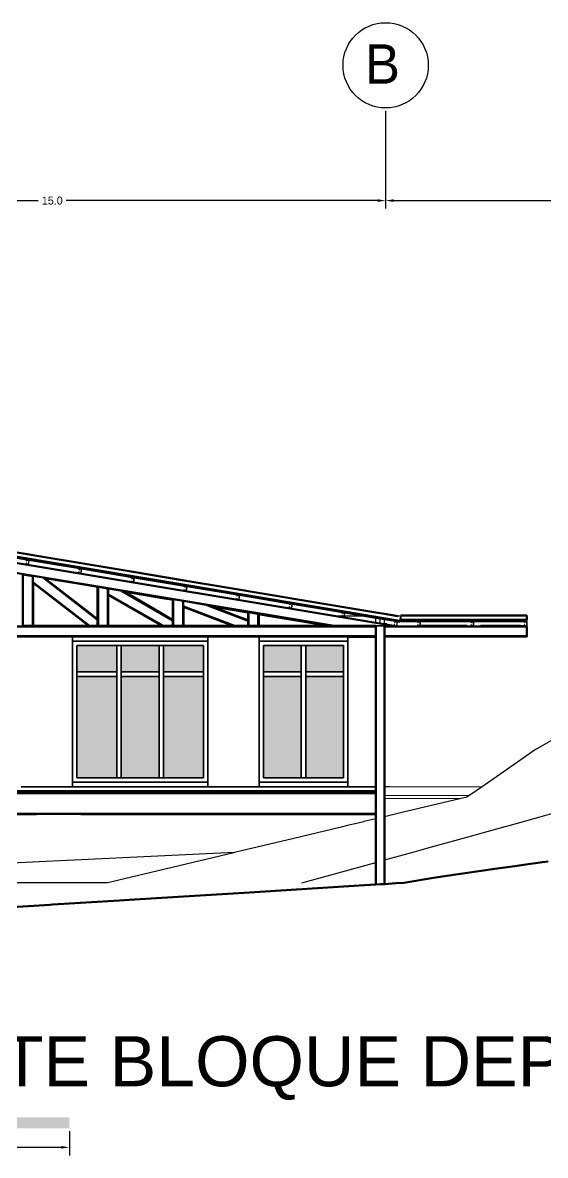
# Model space of a CAD drawing. Header units: metres. Extents: x -57 to 501, y 45 to 307.
# Drawn here: x 125.2 to 136.96, y 58.79 to 84.27 of the extents above; entities that cross this region are included whole.
import ezdxf

# ---------------------------------------------------------------- set-up
doc = ezdxf.new("R2010")
doc.units = ezdxf.units.M
doc.layers.add('Acotación', color=250, linetype='Continuous', lineweight=9)
doc.layers.add('Lámina', color=7, linetype='Continuous', lineweight=30)
doc.layers.add('atras', color=7, linetype='Continuous')
doc.styles.add('Anotativo', font='arial.ttf')
doc.dimstyles.get("Standard").update_dxf_attribs({"dimtxt": 0.18, "dimasz": 0.18, "dimexe": 0.18, "dimexo": 0.0625, "dimgap": 0.09, "dimtad": 0, "dimtih": 1, "dimtoh": 1, "dimdec": 1, "dimzin": 0, "dimdsep": 46, "dimtxsty": 'Standard', "dimcen": 0.09, "dimadec": 0, "dimazin": 0, "dimtfac": 1, "dimtdec": 1, "dimtofl": 0, "dimtmove": 0, "dimatfit": 3, "dimfxl": 1, "dimtolj": 1, "dimtzin": 0, "dimarcsym": 0})

# ---------------------------------------------------------------- blocks, each defined once
blk = doc.blocks.new('*D50')
at = {"layer": 'atras', "color": 0, "lineweight": -2, "transparency": 16777216}
for p, q in [((118.363, 82.285), (118.363, 80.084)), ((133.363, 82.285), (133.363, 80.084)), ((118.543, 80.264), (125.548, 80.264)), ((133.183, 80.264), (126.178, 80.264))]:
    blk.add_line(p, q, dxfattribs=at)
at = {"layer": 'atras', "color": 0, "transparency": 16777216}
for points in [[(118.543, 80.294), (118.543, 80.234), (118.363, 80.264)], [(133.183, 80.294), (133.183, 80.234), (133.363, 80.264)]]:
    blk.add_solid(points, dxfattribs=at)
at = {"layer": 'Defpoints', "color": 0, "transparency": 16777216}
for p in [(118.363, 82.348), (133.363, 82.348), (133.363, 80.264)]:
    blk.add_point(p, dxfattribs=at)
at = {"layer": 'atras', "color": 0, "transparency": 16777216, "insert": (125.863, 80.264), "char_height": 0.18, "attachment_point": 5}
blk.add_mtext('\\A1;15.0', dxfattribs=at)
blk = doc.blocks.new('*D51')
at = {"layer": 'atras', "color": 0, "lineweight": -2, "transparency": 16777216}
for p, q in [((133.363, 82.285), (133.363, 80.084)), ((148.239, 82.285), (148.239, 80.084)), ((133.543, 80.264), (140.471, 80.264)), ((148.059, 80.264), (141.131, 80.264))]:
    blk.add_line(p, q, dxfattribs=at)
at = {"layer": 'atras', "color": 0, "transparency": 16777216}
for points in [[(133.543, 80.294), (133.543, 80.234), (133.363, 80.264)], [(148.059, 80.294), (148.059, 80.234), (148.239, 80.264)]]:
    blk.add_solid(points, dxfattribs=at)
at = {"layer": 'Defpoints', "color": 0, "transparency": 16777216}
for p in [(133.363, 82.348), (148.239, 82.348), (148.239, 80.264)]:
    blk.add_point(p, dxfattribs=at)
at = {"layer": 'atras', "color": 0, "transparency": 16777216, "insert": (140.801, 80.264), "char_height": 0.18, "attachment_point": 5}
blk.add_mtext('\\A1;14.9', dxfattribs=at)
blk = doc.blocks.new('*D93')
at = {"layer": 'Acotación', "color": 0, "lineweight": -2, "transparency": 16777216}
for p, q in [((120.249, 59.335), (120.249, 58.794)), ((126.249, 59.335), (126.249, 58.794)), ((120.429, 58.974), (122.994, 58.974)), ((126.069, 58.974), (123.504, 58.974))]:
    blk.add_line(p, q, dxfattribs=at)
at = {"layer": 'Acotación', "color": 0, "transparency": 16777216}
for points in [[(120.429, 59.004), (120.429, 58.944), (120.249, 58.974)], [(126.069, 59.004), (126.069, 58.944), (126.249, 58.974)]]:
    blk.add_solid(points, dxfattribs=at)
at = {"layer": 'Defpoints', "color": 0, "transparency": 16777216}
for p in [(120.249, 59.398), (126.249, 59.398), (126.249, 58.974)]:
    blk.add_point(p, dxfattribs=at)
at = {"layer": 'Acotación', "color": 0, "transparency": 16777216, "insert": (123.249, 58.974), "char_height": 0.18, "attachment_point": 5}
blk.add_mtext('\\A1;6.0', dxfattribs=at)

msp = doc.modelspace()

# ---------------------------------------------------------------- hatches: boundary and pattern name
h = msp.add_hatch(color=256)
h.dxf.hatch_style = 1
h.set_gradient(color1=(147, 149, 152), name='HEMISPHERICAL')
h.paths.add_polyline_path([(119.916, 70.258), (119.066, 70.258), (119.066, 69.664), (119.916, 69.664)])
h.paths.add_polyline_path([(120.866, 70.258), (120.016, 70.258), (120.016, 69.664), (120.866, 69.664)])
h.paths.add_polyline_path([(119.916, 69.564), (119.066, 69.564), (119.066, 67.284), (119.916, 67.284)])
h.paths.add_polyline_path([(120.866, 69.564), (120.016, 69.564), (120.016, 67.284), (120.866, 67.284)])
h.paths.add_polyline_path([(123.116, 70.258), (122.216, 70.258), (122.216, 69.664), (123.116, 69.664)])
h.paths.add_polyline_path([(124.066, 70.258), (123.216, 70.258), (123.216, 69.664), (124.066, 69.664)])
h.paths.add_polyline_path([(123.116, 69.564), (122.216, 69.564), (122.216, 67.284), (123.116, 67.284)])
h.paths.add_polyline_path([(124.066, 69.564), (123.216, 69.564), (123.216, 67.284), (124.066, 67.284)])
h.paths.add_polyline_path([(125.066, 70.258), (124.166, 70.258), (124.166, 69.664), (125.066, 69.664)])
h.paths.add_polyline_path([(125.066, 69.564), (124.166, 69.564), (124.166, 67.284), (125.066, 67.284)])
h.paths.add_polyline_path([(127.316, 70.258), (126.416, 70.258), (126.416, 69.664), (127.316, 69.664)])
h.paths.add_polyline_path([(127.316, 69.564), (126.416, 69.564), (126.416, 67.284), (127.316, 67.284)])
h.paths.add_polyline_path([(128.266, 70.258), (127.416, 70.258), (127.416, 69.664), (128.266, 69.664)])
h.paths.add_polyline_path([(128.266, 69.564), (127.416, 69.564), (127.416, 67.284), (128.266, 67.284)])
h.paths.add_polyline_path([(129.266, 70.258), (128.366, 70.258), (128.366, 69.664), (129.266, 69.664)])
h.paths.add_polyline_path([(129.266, 69.564), (128.366, 69.564), (128.366, 67.284), (129.266, 67.284)])
h.paths.add_polyline_path([(131.466, 70.258), (130.616, 70.258), (130.616, 69.664), (131.466, 69.664)])
h.paths.add_polyline_path([(131.466, 69.564), (130.616, 69.564), (130.616, 67.284), (131.466, 67.284)])
h.paths.add_polyline_path([(132.416, 70.258), (131.566, 70.258), (131.566, 69.664), (132.416, 69.664)])
h.paths.add_polyline_path([(132.416, 69.564), (131.566, 69.564), (131.566, 67.284), (132.416, 67.284)])
at = {"layer": 'Acotación'}
h = msp.add_hatch(color=256, dxfattribs=at)
h.dxf.hatch_style = 1
h.paths.add_polyline_path([(120.249, 59.648), (117.249, 59.648), (117.249, 59.398), (120.249, 59.398)])
h.paths.add_polyline_path([(126.249, 59.648), (123.249, 59.648), (123.249, 59.398), (126.249, 59.398)])

# ---------------------------------------------------------------- linework, layer by layer
at = {"lineweight": 50}
for p, q in [((116.462, 73.673), (133.684, 70.802)), ((116.465, 73.688), (133.686, 70.817)), ((116.441, 73.549), (133.548, 70.698)), ((116.405, 73.332), (132.208, 70.698)), ((125.739, 72.238), (124.027, 72.524)), ((126.336, 72.139), (125.739, 72.238)), ((127.637, 71.922), (126.336, 72.139)), ((125.191, 71.857), (125.201, 71.856)), ((125.201, 70.698), (125.201, 71.856)), ((125.201, 71.856), (125.422, 71.819)), ((128.878, 71.715), (127.637, 71.922)), ((125.422, 70.698), (125.422, 71.819)), ((125.431, 71.678), (126.703, 70.698)), ((125.431, 71.666), (126.687, 70.698)), ((125.431, 71.299), (125.431, 71.635)), ((125.662, 71.779), (126.884, 70.837)), ((125.693, 71.767), (126.7, 70.991)), ((127.653, 71.767), (127.657, 71.791)), ((127.653, 71.767), (127.658, 71.766)), ((127.657, 71.791), (127.706, 71.783)), ((127.658, 71.766), (127.661, 71.785)), ((127.661, 71.785), (127.7, 71.779)), ((129.74, 71.571), (128.878, 71.715)), ((126.884, 70.849), (126.884, 71.569)), ((126.894, 70.698), (126.894, 71.574)), ((127.114, 70.698), (127.114, 71.537)), ((127.124, 71.408), (127.124, 71.535)), ((127.124, 71.408), (128.356, 70.698)), ((127.124, 71.397), (127.124, 71.408)), ((127.124, 71.397), (128.336, 70.698)), ((127.124, 71.385), (127.124, 71.397)), ((127.124, 71.374), (127.124, 71.385)), ((127.124, 70.922), (127.124, 71.374)), ((127.434, 71.484), (128.576, 70.825)), ((127.462, 71.479), (128.576, 71.293)), ((127.478, 71.47), (128.398, 71.316)), ((127.478, 71.47), (128.428, 70.922)), ((131.749, 71.237), (129.74, 71.571)), ((125.431, 70.922), (125.431, 71.299)), ((128.398, 71.316), (128.536, 71.293)), ((128.576, 70.836), (128.576, 71.287)), ((128.586, 70.698), (128.586, 71.292)), ((128.807, 70.698), (128.807, 71.255)), ((128.816, 71.135), (129.96, 70.698)), ((128.816, 71.125), (129.933, 70.698)), ((128.816, 70.922), (128.816, 71.109)), ((129.363, 71.162), (130.269, 70.816)), ((129.412, 71.154), (130.269, 71.011)), ((129.443, 71.142), (129.694, 71.046)), ((129.611, 71.114), (130.229, 71.011)), ((133.141, 71.005), (131.749, 71.237)), ((125.431, 70.698), (125.431, 70.922)), ((126.7, 70.991), (126.79, 70.922)), ((126.79, 70.922), (126.844, 70.88)), ((126.844, 70.88), (126.854, 70.873)), ((126.854, 70.873), (126.884, 70.849)), ((126.884, 70.849), (126.884, 70.837)), ((126.884, 70.837), (126.884, 70.698)), ((127.124, 70.869), (127.124, 70.922)), ((127.124, 70.698), (127.124, 70.869)), ((128.428, 70.922), (128.536, 70.86)), ((128.536, 70.86), (128.546, 70.854)), ((128.546, 70.854), (128.576, 70.836)), ((128.576, 70.836), (128.576, 70.825)), ((128.576, 70.825), (128.576, 70.698)), ((128.816, 70.698), (128.816, 70.922)), ((129.694, 71.046), (130.019, 70.922)), ((130.019, 70.922), (130.229, 70.842)), ((130.229, 71.011), (130.239, 71.01)), ((130.229, 70.842), (130.239, 70.838)), ((130.239, 71.01), (130.269, 71.004)), ((130.239, 70.838), (130.269, 70.826)), ((130.269, 71.011), (130.279, 71.01)), ((130.269, 71.004), (130.269, 71.011)), ((130.269, 70.826), (130.269, 71.004)), ((130.269, 70.826), (130.269, 70.816)), ((130.269, 70.816), (130.269, 70.698)), ((130.279, 70.698), (130.279, 71.01)), ((130.279, 71.01), (130.499, 70.973)), ((130.499, 70.698), (130.499, 70.973)), ((130.499, 70.973), (130.509, 70.971)), ((130.509, 70.971), (132.148, 70.698)), ((130.509, 70.964), (130.509, 70.971)), ((130.509, 70.922), (130.509, 70.964)), ((130.509, 70.964), (130.764, 70.922)), ((130.509, 70.698), (130.509, 70.922)), ((130.764, 70.922), (131.894, 70.734)), ((133.241, 70.988), (133.141, 71.005)), ((133.341, 70.971), (133.241, 70.988)), ((133.637, 70.922), (133.341, 70.971)), ((134.044, 70.931), (133.705, 70.931)), ((133.705, 70.836), (136.541, 70.836)), ((133.705, 70.82), (136.541, 70.82)), ((134.066, 70.931), (134.044, 70.931)), ((134.078, 70.931), (134.066, 70.931)), ((135.109, 70.931), (134.078, 70.931)), ((135.118, 70.931), (135.109, 70.931)), ((135.125, 70.931), (135.118, 70.931)), ((135.129, 70.931), (135.125, 70.931)), ((135.131, 70.931), (135.129, 70.931)), ((135.834, 70.931), (135.131, 70.931)), ((135.836, 70.931), (135.834, 70.931)), ((136.064, 70.931), (135.836, 70.931)), ((136.431, 70.931), (136.064, 70.931)), ((136.435, 70.931), (136.431, 70.931)), ((136.541, 70.931), (136.435, 70.931)), ((136.541, 70.922), (136.541, 70.931)), ((136.541, 70.875), (136.541, 70.922)), ((136.541, 70.836), (136.541, 70.875)), ((118.341, 70.688), (133.141, 70.688)), ((125.201, 70.698), (125.191, 70.698)), ((125.422, 70.698), (125.201, 70.698)), ((125.431, 70.698), (125.422, 70.698)), ((125.431, 70.698), (126.647, 70.698)), ((126.663, 70.698), (126.647, 70.698)), ((126.687, 70.698), (126.663, 70.698)), ((126.703, 70.698), (126.687, 70.698)), ((126.884, 70.698), (126.703, 70.698)), ((126.894, 70.698), (126.884, 70.698)), ((127.114, 70.698), (126.894, 70.698)), ((127.124, 70.698), (127.114, 70.698)), ((127.124, 70.698), (127.577, 70.698)), ((127.577, 70.698), (128.296, 70.698)), ((128.316, 70.698), (128.296, 70.698)), ((128.336, 70.698), (128.316, 70.698)), ((128.356, 70.698), (128.336, 70.698)), ((128.576, 70.698), (128.356, 70.698)), ((128.586, 70.698), (128.576, 70.698)), ((128.807, 70.698), (128.586, 70.698)), ((128.816, 70.698), (128.807, 70.698)), ((128.816, 70.698), (129.796, 70.698)), ((129.796, 70.698), (129.893, 70.698)), ((129.92, 70.698), (129.893, 70.698)), ((129.933, 70.698), (129.92, 70.698)), ((129.96, 70.698), (129.933, 70.698)), ((130.269, 70.698), (129.96, 70.698)), ((130.279, 70.698), (130.269, 70.698)), ((130.499, 70.698), (130.279, 70.698)), ((130.509, 70.698), (130.499, 70.698)), ((130.509, 70.698), (131.911, 70.698)), ((131.894, 70.734), (132.108, 70.698)), ((131.911, 70.698), (132.108, 70.698)), ((132.108, 70.698), (132.148, 70.698)), ((132.148, 70.698), (132.208, 70.698)), ((132.208, 70.698), (133.141, 70.698)), ((133.141, 70.688), (133.141, 70.468)), ((133.341, 70.688), (136.541, 70.688)), ((133.341, 70.468), (133.341, 70.688)), ((133.705, 70.805), (135.604, 70.805)), ((134.141, 70.698), (135.201, 70.698)), ((135.501, 70.698), (135.788, 70.698)), ((135.604, 70.805), (135.761, 70.805)), ((135.761, 70.805), (136.087, 70.805)), ((135.788, 70.698), (135.998, 70.698)), ((135.998, 70.698), (136.394, 70.698)), ((136.087, 70.805), (136.326, 70.805)), ((136.326, 70.805), (136.533, 70.805)), ((136.541, 70.688), (136.541, 70.565)), ((136.541, 70.565), (136.541, 70.468)), ((118.341, 70.468), (133.141, 70.468)), ((118.341, 70.458), (133.141, 70.458)), ((133.141, 70.454), (132.516, 70.454)), ((133.141, 70.458), (133.141, 70.468)), ((133.141, 70.458), (133.141, 70.454)), ((133.141, 67.084), (133.141, 70.454)), ((133.341, 70.458), (133.341, 70.468)), ((133.341, 70.468), (136.541, 70.468)), ((133.341, 70.458), (135.365, 70.458)), ((133.341, 70.458), (133.341, 70.268)), ((135.365, 70.458), (136.233, 70.458)), ((136.246, 70.458), (136.233, 70.458)), ((136.246, 70.458), (136.532, 70.458)), ((136.541, 70.458), (136.532, 70.458)), ((136.541, 70.458), (136.541, 70.468)), ((136.544, 70.458), (136.541, 70.458)), ((133.341, 70.268), (133.341, 69.898)), ((133.341, 67.91), (133.341, 69.898)), ((133.341, 67.86), (133.341, 67.91)), ((133.341, 67.859), (133.341, 67.86)), ((133.341, 67.796), (133.341, 67.859)), ((133.341, 67.775), (133.341, 67.796)), ((133.341, 67.511), (133.341, 67.775)), ((133.341, 67.461), (133.341, 67.511)), ((133.341, 67.084), (133.341, 67.461)), ((133.141, 66.989), (133.141, 67.084)), ((133.341, 66.989), (133.341, 67.084)), ((118.341, 66.973), (133.141, 66.973)), ((118.341, 66.942), (133.141, 66.942)), ((133.141, 66.973), (133.141, 66.989)), ((133.141, 66.958), (133.141, 66.973)), ((133.141, 66.958), (133.141, 66.942)), ((133.141, 66.942), (133.141, 66.474)), ((133.341, 66.989), (133.341, 66.973)), ((133.341, 66.884), (133.341, 66.973)), ((133.341, 66.822), (133.341, 66.884)), ((133.341, 66.822), (133.341, 66.41)), ((118.341, 66.474), (133.141, 66.474)), ((133.141, 66.362), (133.141, 66.458)), ((133.141, 65.75), (133.141, 66.347)), ((133.341, 65.779), (133.341, 66.396)), ((133.141, 65.728), (133.141, 65.75)), ((133.141, 65.711), (133.141, 65.728)), ((133.341, 65.76), (133.341, 65.779)), ((133.341, 65.746), (133.341, 65.76)), ((133.341, 65.735), (133.341, 65.746)), ((133.341, 65.568), (133.341, 65.735)), ((133.141, 65.698), (133.141, 65.711)), ((133.141, 65.538), (133.141, 65.698)), ((133.141, 65.501), (133.141, 65.538)), ((133.141, 65.473), (133.141, 65.501)), ((133.141, 65.421), (133.141, 65.473)), ((133.341, 65.533), (133.341, 65.568)), ((133.341, 65.508), (133.341, 65.533)), ((133.341, 65.46), (133.341, 65.508)), ((133.141, 65.383), (133.141, 65.421)), ((133.141, 64.883), (133.141, 65.383)), ((133.341, 65.439), (133.341, 65.46)), ((133.341, 64.895), (133.341, 65.439)), ((133.141, 65.076), (133.141, 65.173)), ((133.141, 65.065), (133.141, 65.076)), ((133.341, 65.203), (133.341, 65.11)), ((133.341, 65.099), (133.341, 65.11))]:
    msp.add_line(p, q, dxfattribs=at)
for p, q in [((124.155, 72.375), (125.289, 72.186)), ((124.139, 72.276), (125.273, 72.087)), ((125.273, 72.087), (125.277, 72.112)), ((125.322, 72.079), (125.273, 72.087)), ((125.282, 72.111), (125.277, 72.112)), ((125.279, 72.091), (125.282, 72.111)), ((125.318, 72.085), (125.279, 72.091)), ((125.285, 72.161), (125.289, 72.186)), ((125.285, 72.161), (125.29, 72.16)), ((125.289, 72.186), (125.339, 72.178)), ((125.29, 72.16), (125.294, 72.18)), ((125.294, 72.18), (125.333, 72.173)), ((125.333, 72.173), (125.318, 72.085)), ((125.339, 72.178), (125.322, 72.079)), ((125.339, 72.178), (125.967, 72.073)), ((125.322, 72.079), (126.149, 71.941)), ((125.967, 72.073), (126.252, 72.025)), ((126.149, 71.941), (126.185, 71.935)), ((126.185, 71.935), (126.264, 71.922)), ((126.252, 72.025), (126.473, 71.988)), ((126.264, 71.922), (126.457, 71.89)), ((126.457, 71.89), (126.461, 71.914)), ((126.506, 71.882), (126.457, 71.89)), ((126.466, 71.914), (126.461, 71.914)), ((126.462, 71.894), (126.466, 71.914)), ((126.502, 71.887), (126.462, 71.894)), ((126.469, 71.964), (126.473, 71.988)), ((126.469, 71.964), (126.474, 71.963)), ((126.473, 71.988), (126.522, 71.98)), ((126.474, 71.963), (126.477, 71.983)), ((126.477, 71.983), (126.517, 71.976)), ((126.508, 71.922), (126.502, 71.887)), ((126.513, 71.922), (126.506, 71.882)), ((126.506, 71.882), (127.64, 71.693)), ((126.517, 71.976), (126.508, 71.922)), ((126.522, 71.98), (126.513, 71.922)), ((126.522, 71.98), (126.872, 71.922)), ((126.872, 71.922), (127.657, 71.791)), ((125.422, 71.819), (125.431, 71.817)), ((125.431, 71.678), (125.431, 71.817)), ((125.431, 71.817), (125.662, 71.779)), ((125.431, 71.666), (125.431, 71.678)), ((125.431, 71.647), (125.431, 71.666)), ((125.431, 71.635), (125.431, 71.647)), ((125.662, 71.779), (125.682, 71.776)), ((125.682, 71.776), (126.884, 71.575)), ((125.682, 71.776), (125.693, 71.767)), ((125.693, 71.767), (126.396, 71.65)), ((126.396, 71.65), (126.844, 71.575)), ((126.844, 71.575), (126.854, 71.574)), ((126.884, 71.575), (126.894, 71.574)), ((126.884, 71.569), (126.884, 71.575)), ((127.64, 71.693), (127.645, 71.717)), ((127.69, 71.684), (127.64, 71.693)), ((127.649, 71.716), (127.645, 71.717)), ((127.646, 71.697), (127.649, 71.716)), ((127.686, 71.69), (127.646, 71.697)), ((127.7, 71.779), (127.686, 71.69)), ((127.706, 71.783), (127.69, 71.684)), ((127.69, 71.684), (128.824, 71.495)), ((127.706, 71.783), (128.841, 71.594)), ((128.836, 71.569), (128.841, 71.594)), ((128.841, 71.594), (128.89, 71.586)), ((128.841, 71.568), (128.845, 71.588)), ((128.845, 71.588), (128.884, 71.582)), ((128.884, 71.582), (128.869, 71.493)), ((128.89, 71.586), (128.873, 71.487)), ((128.89, 71.586), (129.073, 71.555)), ((126.854, 71.574), (126.884, 71.569)), ((126.894, 71.574), (127.114, 71.537)), ((127.114, 71.537), (127.124, 71.535)), ((127.124, 71.535), (127.434, 71.484)), ((127.434, 71.484), (127.462, 71.479)), ((127.462, 71.479), (127.478, 71.47)), ((128.824, 71.495), (128.828, 71.52)), ((128.873, 71.487), (128.824, 71.495)), ((128.833, 71.519), (128.828, 71.52)), ((128.83, 71.499), (128.833, 71.519)), ((128.869, 71.493), (128.83, 71.499)), ((128.836, 71.569), (128.841, 71.568)), ((128.873, 71.487), (129.228, 71.428)), ((129.073, 71.555), (130.024, 71.397)), ((129.228, 71.428), (130.008, 71.298)), ((130.008, 71.298), (130.012, 71.323)), ((130.017, 71.322), (130.012, 71.323)), ((130.014, 71.302), (130.017, 71.322)), ((130.02, 71.372), (130.024, 71.397)), ((130.02, 71.372), (130.025, 71.371)), ((130.024, 71.397), (130.074, 71.388)), ((130.025, 71.371), (130.028, 71.391)), ((130.028, 71.391), (130.068, 71.384)), ((130.068, 71.384), (130.053, 71.296)), ((130.074, 71.388), (130.057, 71.29)), ((130.074, 71.388), (130.602, 71.3)), ((128.536, 71.293), (128.546, 71.292)), ((128.546, 71.292), (128.576, 71.287)), ((128.576, 71.293), (128.586, 71.292)), ((128.576, 71.287), (128.576, 71.293)), ((128.586, 71.292), (128.807, 71.255)), ((128.807, 71.255), (128.816, 71.253)), ((128.816, 71.135), (128.816, 71.253)), ((128.816, 71.253), (129.363, 71.162)), ((128.816, 71.125), (128.816, 71.135)), ((128.816, 71.12), (128.816, 71.125)), ((128.816, 71.109), (128.816, 71.12)), ((129.363, 71.162), (129.412, 71.154)), ((129.412, 71.154), (129.443, 71.142)), ((129.443, 71.142), (129.611, 71.114)), ((130.057, 71.29), (130.008, 71.298)), ((130.053, 71.296), (130.014, 71.302)), ((130.057, 71.29), (131.191, 71.101)), ((130.602, 71.3), (131.208, 71.199)), ((131.191, 71.101), (131.194, 71.114)), ((131.241, 71.092), (131.191, 71.101)), ((131.194, 71.114), (131.196, 71.125)), ((131.2, 71.125), (131.196, 71.125)), ((131.197, 71.105), (131.199, 71.113)), ((131.237, 71.098), (131.197, 71.105)), ((131.199, 71.113), (131.2, 71.125)), ((131.204, 71.175), (131.208, 71.199)), ((131.204, 71.175), (131.209, 71.174)), ((131.208, 71.199), (131.257, 71.191)), ((131.209, 71.174), (131.212, 71.194)), ((131.212, 71.194), (131.251, 71.187)), ((131.251, 71.187), (131.237, 71.101)), ((131.237, 71.101), (131.237, 71.098)), ((131.242, 71.099), (131.241, 71.092)), ((131.241, 71.092), (131.288, 71.085)), ((131.257, 71.191), (131.242, 71.099)), ((131.257, 71.191), (131.772, 71.105)), ((131.288, 71.085), (131.791, 71.001)), ((131.772, 71.105), (132.392, 71.002)), ((131.791, 71.001), (132.264, 70.922)), ((132.378, 70.922), (132.264, 70.922)), ((132.264, 70.922), (132.375, 70.903)), ((132.375, 70.903), (132.378, 70.922)), ((132.424, 70.895), (132.375, 70.903)), ((132.378, 70.922), (132.379, 70.928)), ((132.384, 70.927), (132.379, 70.928)), ((132.381, 70.908), (132.383, 70.922)), ((132.42, 70.901), (132.381, 70.908)), ((132.383, 70.922), (132.384, 70.927)), ((132.424, 70.922), (132.383, 70.922)), ((132.387, 70.977), (132.392, 71.002)), ((132.387, 70.977), (132.392, 70.977)), ((132.392, 71.002), (132.441, 70.994)), ((132.392, 70.977), (132.396, 70.996)), ((132.396, 70.996), (132.435, 70.99)), ((132.424, 70.922), (132.42, 70.901)), ((132.435, 70.99), (132.424, 70.922)), ((132.429, 70.922), (132.424, 70.895)), ((132.424, 70.895), (133.141, 70.776)), ((132.441, 70.994), (132.429, 70.922)), ((132.872, 70.922), (132.429, 70.922)), ((132.441, 70.994), (132.872, 70.922)), ((132.872, 70.922), (133.141, 70.877)), ((133.141, 70.776), (133.141, 70.877)), ((133.141, 70.877), (133.241, 70.86)), ((133.241, 70.759), (133.241, 70.86)), ((133.241, 70.86), (133.341, 70.844)), ((133.341, 70.749), (133.341, 70.844)), ((133.341, 70.844), (133.575, 70.805)), ((133.705, 70.922), (133.637, 70.922)), ((133.702, 70.911), (133.637, 70.922)), ((133.686, 70.817), (133.684, 70.802)), ((133.686, 70.817), (133.702, 70.911)), ((133.705, 70.931), (133.705, 70.922)), ((133.705, 70.931), (133.705, 70.811)), ((133.705, 70.931), (133.705, 70.811)), ((133.705, 70.931), (133.705, 70.811)), ((133.705, 70.931), (133.705, 70.811)), ((133.705, 70.931), (133.705, 70.811)), ((133.705, 70.836), (133.705, 70.922)), ((133.705, 70.836), (133.705, 70.82)), ((133.705, 70.805), (133.705, 70.82)), ((136.541, 70.836), (136.541, 70.82)), ((136.541, 70.811), (136.541, 70.82)), ((136.541, 70.805), (136.541, 70.811)), ((133.141, 70.776), (133.241, 70.759)), ((133.141, 70.708), (133.341, 70.708)), ((133.141, 70.698), (133.141, 70.708)), ((133.141, 70.698), (133.241, 70.698)), ((133.141, 70.688), (133.141, 70.698)), ((133.241, 70.759), (133.301, 70.749)), ((133.241, 70.698), (133.341, 70.698)), ((133.341, 70.749), (133.301, 70.749)), ((133.301, 70.749), (133.391, 70.734)), ((133.391, 70.749), (133.341, 70.749)), ((133.341, 70.698), (133.341, 70.708)), ((133.341, 70.688), (133.341, 70.698)), ((133.341, 70.698), (133.548, 70.698)), ((133.391, 70.749), (133.391, 70.734)), ((133.391, 70.734), (133.559, 70.706)), ((133.548, 70.698), (133.608, 70.698)), ((133.559, 70.706), (133.563, 70.731)), ((133.608, 70.698), (133.559, 70.706)), ((133.568, 70.73), (133.563, 70.731)), ((133.565, 70.71), (133.568, 70.73)), ((133.604, 70.704), (133.565, 70.71)), ((133.571, 70.78), (133.575, 70.805)), ((133.571, 70.78), (133.576, 70.779)), ((133.575, 70.805), (133.625, 70.797)), ((133.576, 70.779), (133.579, 70.799)), ((133.579, 70.799), (133.619, 70.792)), ((133.619, 70.792), (133.604, 70.704)), ((133.625, 70.797), (133.608, 70.698)), ((133.608, 70.698), (134.091, 70.698)), ((133.625, 70.797), (133.681, 70.787)), ((133.681, 70.787), (133.684, 70.802)), ((134.091, 70.798), (134.141, 70.798)), ((134.091, 70.773), (134.091, 70.798)), ((134.091, 70.773), (134.096, 70.773)), ((134.096, 70.723), (134.091, 70.723)), ((134.091, 70.698), (134.091, 70.723)), ((134.141, 70.698), (134.091, 70.698)), ((134.096, 70.773), (134.096, 70.793)), ((134.096, 70.793), (134.136, 70.793)), ((134.096, 70.703), (134.096, 70.723)), ((134.136, 70.703), (134.096, 70.703)), ((134.136, 70.793), (134.136, 70.703)), ((134.141, 70.798), (134.141, 70.698)), ((135.201, 70.698), (135.291, 70.698)), ((135.291, 70.798), (135.341, 70.798)), ((135.291, 70.773), (135.291, 70.798)), ((135.291, 70.773), (135.296, 70.773)), ((135.295, 70.723), (135.291, 70.723)), ((135.291, 70.722), (135.291, 70.723)), ((135.291, 70.698), (135.291, 70.722)), ((135.341, 70.698), (135.291, 70.698)), ((135.296, 70.723), (135.295, 70.723)), ((135.296, 70.773), (135.296, 70.793)), ((135.296, 70.793), (135.336, 70.793)), ((135.296, 70.703), (135.296, 70.723)), ((135.336, 70.703), (135.296, 70.703)), ((135.336, 70.793), (135.336, 70.734)), ((135.336, 70.734), (135.336, 70.703)), ((135.341, 70.798), (135.341, 70.735)), ((135.341, 70.735), (135.341, 70.698)), ((135.341, 70.698), (135.501, 70.698)), ((136.491, 70.698), (136.394, 70.698)), ((136.491, 70.773), (136.491, 70.798)), ((136.491, 70.798), (136.524, 70.798)), ((136.491, 70.773), (136.492, 70.773)), ((136.496, 70.723), (136.491, 70.723)), ((136.491, 70.698), (136.491, 70.723)), ((136.541, 70.698), (136.491, 70.698)), ((136.492, 70.773), (136.496, 70.773)), ((136.496, 70.776), (136.496, 70.793)), ((136.496, 70.793), (136.518, 70.793)), ((136.496, 70.773), (136.496, 70.776)), ((136.496, 70.703), (136.496, 70.723)), ((136.536, 70.703), (136.496, 70.703)), ((136.518, 70.793), (136.536, 70.793)), ((136.524, 70.798), (136.541, 70.798)), ((136.533, 70.805), (136.541, 70.805)), ((136.536, 70.793), (136.536, 70.703)), ((136.541, 70.798), (136.541, 70.698)), ((136.541, 70.688), (136.541, 70.698)), ((126.316, 70.454), (125.166, 70.454)), ((130.516, 70.454), (129.366, 70.454)), ((133.452, 67.084), (133.341, 67.084)), ((135.537, 67.084), (135.305, 66.922)), ((133.141, 66.958), (118.341, 66.958)), ((135.188, 66.851), (135.066, 66.822)), ((135.242, 66.884), (135.188, 66.851)), ((135.305, 66.922), (135.242, 66.884)), ((124.694, 66.458), (125.51, 66.458)), ((126.508, 66.458), (125.51, 66.458)), ((126.508, 66.458), (127.392, 66.458)), ((127.392, 66.458), (130.812, 66.458)), ((130.812, 66.458), (131.546, 66.458)), ((131.546, 66.458), (131.969, 66.458)), ((131.969, 66.458), (133.012, 66.458)), ((133.012, 66.458), (133.013, 66.458)), ((133.013, 66.458), (133.017, 66.458)), ((133.017, 66.458), (133.141, 66.458)), ((133.141, 66.474), (133.141, 66.458)), ((133.141, 66.347), (133.141, 66.362)), ((133.341, 66.396), (133.341, 66.41))]:
    msp.add_line(p, q)
at = {"lineweight": 35}
for p, q in [((126.316, 70.358), (126.316, 70.454)), ((126.316, 67.184), (126.316, 70.358)), ((126.316, 70.358), (129.366, 70.358)), ((129.366, 70.454), (129.366, 70.358)), ((129.366, 70.358), (129.366, 67.184)), ((130.516, 70.358), (130.516, 70.454)), ((130.516, 70.358), (132.516, 70.358)), ((130.516, 67.184), (130.516, 70.358)), ((132.516, 70.454), (132.516, 70.358)), ((132.516, 70.358), (132.516, 67.184)), ((126.416, 69.664), (126.416, 70.258)), ((126.416, 70.258), (127.316, 70.258)), ((127.316, 70.258), (127.416, 70.258)), ((127.316, 70.258), (127.316, 69.664)), ((127.416, 70.258), (128.266, 70.258)), ((127.416, 69.664), (127.416, 70.258)), ((128.266, 70.258), (128.266, 69.664)), ((128.266, 70.258), (128.366, 70.258)), ((128.366, 69.664), (128.366, 70.258)), ((128.366, 70.258), (129.266, 70.258)), ((129.266, 70.258), (129.266, 69.664)), ((130.616, 69.664), (130.616, 70.258)), ((130.616, 70.258), (131.466, 70.258)), ((131.466, 70.258), (131.566, 70.258)), ((131.466, 70.258), (131.466, 69.664)), ((131.566, 69.664), (131.566, 70.258)), ((131.566, 70.258), (132.416, 70.258)), ((132.416, 70.258), (132.416, 69.664)), ((127.316, 69.664), (126.416, 69.664)), ((126.416, 69.664), (126.416, 69.564)), ((127.316, 69.564), (126.416, 69.564)), ((126.416, 67.284), (126.416, 69.564)), ((127.316, 69.664), (127.316, 69.564)), ((127.316, 69.564), (127.316, 67.284)), ((128.266, 69.664), (127.416, 69.664)), ((127.416, 69.664), (127.416, 69.564)), ((128.266, 69.564), (127.416, 69.564)), ((127.416, 67.284), (127.416, 69.564)), ((128.266, 69.664), (128.266, 69.564)), ((128.266, 69.564), (128.266, 67.284)), ((129.266, 69.664), (128.366, 69.664)), ((128.366, 69.664), (128.366, 69.564)), ((129.266, 69.564), (128.366, 69.564)), ((128.366, 67.284), (128.366, 69.564)), ((129.266, 69.664), (129.266, 69.564)), ((129.266, 69.564), (129.266, 67.284)), ((131.466, 69.664), (130.616, 69.664)), ((130.616, 69.664), (130.616, 69.564)), ((131.466, 69.564), (130.616, 69.564)), ((130.616, 67.284), (130.616, 69.564)), ((131.466, 69.664), (131.466, 69.564)), ((131.466, 69.564), (131.466, 67.284)), ((132.416, 69.664), (131.566, 69.664)), ((131.566, 69.664), (131.566, 69.564)), ((132.416, 69.564), (131.566, 69.564)), ((131.566, 67.284), (131.566, 69.564)), ((132.416, 69.664), (132.416, 69.564)), ((132.416, 69.564), (132.416, 67.284)), ((127.316, 67.284), (126.416, 67.284)), ((127.316, 67.284), (127.416, 67.284)), ((128.266, 67.284), (127.416, 67.284)), ((128.266, 67.284), (128.366, 67.284)), ((129.266, 67.284), (128.366, 67.284)), ((131.466, 67.284), (130.616, 67.284)), ((131.466, 67.284), (131.566, 67.284)), ((132.416, 67.284), (131.566, 67.284)), ((125.166, 67.084), (126.316, 67.084)), ((129.366, 67.184), (126.316, 67.184)), ((126.316, 67.084), (126.316, 67.184)), ((126.316, 67.084), (129.366, 67.084)), ((129.366, 67.184), (129.366, 67.084)), ((129.366, 67.084), (130.516, 67.084)), ((132.516, 67.184), (130.516, 67.184)), ((130.516, 67.084), (130.516, 67.184)), ((130.516, 67.084), (132.516, 67.084)), ((132.516, 67.184), (132.516, 67.084)), ((132.516, 67.084), (133.141, 67.084)), ((118.341, 66.989), (133.141, 66.989))]:
    msp.add_line(p, q, dxfattribs=at)
at = {"color": 9, "true_color": 0xc7c8ca}
for p, q in [((136.735, 67.922), (137.196, 68.183)), ((136.735, 67.922), (136.405, 67.691)), ((136.405, 67.691), (135.537, 67.084)), ((135.066, 66.822), (133.694, 66.494)), ((136.516, 66.318), (138.695, 66.922)), ((133.694, 66.494), (133.489, 66.445)), ((132.808, 66.282), (132.505, 66.21)), ((132.866, 66.296), (132.808, 66.282)), ((132.867, 66.296), (132.866, 66.296)), ((132.875, 66.298), (132.867, 66.296)), ((133.141, 66.362), (132.875, 66.298)), ((133.489, 66.445), (133.341, 66.41)), ((136.142, 66.215), (136.516, 66.318)), ((132.329, 66.168), (131.3, 65.922)), ((132.505, 66.21), (132.329, 66.168)), ((135.085, 65.922), (136.051, 66.189)), ((136.051, 66.189), (136.142, 66.215)), ((131.3, 65.922), (129.966, 65.603)), ((134.34, 65.716), (135.085, 65.922)), ((129.966, 65.603), (118.341, 65.051)), ((129.949, 65.599), (127.488, 65.011)), ((129.966, 65.603), (129.949, 65.599)), ((133.341, 65.439), (133.591, 65.508)), ((133.591, 65.508), (134.004, 65.622)), ((134.004, 65.622), (134.165, 65.667)), ((134.165, 65.667), (134.34, 65.716)), ((131.475, 64.922), (133.141, 65.383)), ((127.488, 65.011), (127.115, 64.922)), ((126.885, 64.922), (118.341, 64.922)), ((127.115, 64.922), (126.885, 64.922))]:
    msp.add_line(p, q, dxfattribs=at)
at = {"lineweight": 5}
for p, q in [((135.537, 67.084), (133.341, 67.084)), ((133.341, 66.884), (135.242, 66.884)), ((135.066, 66.822), (133.341, 66.822)), ((135.066, 66.822), (133.694, 66.822))]:
    msp.add_line(p, q, dxfattribs=at)
at = {"layer": 'atras', "lineweight": 80}
for p, q in [((134.686, 65.074), (135.819, 65.234)), ((135.819, 65.234), (136.323, 65.306)), ((136.323, 65.306), (136.463, 65.326)), ((136.463, 65.326), (136.895, 65.387)), ((136.895, 65.387), (137.018, 65.404)), ((133.769, 64.922), (134.396, 65.027)), ((134.396, 65.027), (134.633, 65.067)), ((134.633, 65.067), (134.686, 65.074)), ((128.697, 64.61), (130.301, 64.708)), ((130.301, 64.708), (132.891, 64.868)), ((132.891, 64.868), (133.141, 64.883)), ((133.141, 64.883), (133.241, 64.889)), ((133.241, 64.889), (133.341, 64.895)), ((133.341, 64.895), (133.591, 64.911)), ((133.591, 64.911), (133.769, 64.922)), ((125.868, 64.433), (127.376, 64.528)), ((127.376, 64.528), (127.599, 64.543)), ((127.599, 64.543), (128.697, 64.61)), ((124.572, 64.354), (125.448, 64.407)), ((125.448, 64.407), (125.81, 64.429)), ((125.81, 64.429), (125.868, 64.433))]:
    msp.add_line(p, q, dxfattribs=at)
at = {"layer": 'atras', "color": 252, "true_color": 0x939598}
msp.add_circle((133.363, 83.306), 0.959, dxfattribs=at)

# ---------------------------------------------------------------- texts
at = {"layer": 'atras', "color": 252, "true_color": 0x939598, "insert": (132.896, 83.779), "char_height": 0.886, "attachment_point": 1}
msp.add_mtext_dynamic_manual_height_columns('B', width=0.8858, gutter_width=4.429, heights=[0], dxfattribs=at)
at = {"layer": 'Lámina', "color": 7, "linetype": 'Continuous', "style": 'Anotativo'}
msp.add_text('FACHADA NORTE BLOQUE DEPORTIVO B', height=1.12652, dxfattribs=at).set_placement((113.252, 60.347))

# ---------------------------------------------------------------- dimensions: what is measured, and where the dimension line sits
at = {"layer": 'Acotación'}
dim = msp.add_linear_dim(base=(126.249, 58.974), p1=(120.249, 59.398), p2=(126.249, 59.398), dimstyle='Standard', dxfattribs=at)
dim.commit()
dim.dimension.update_dxf_attribs({"geometry": '*D93', "text_midpoint": (123.249, 58.974)})
at = {"layer": 'atras', "color": 252, "true_color": 0x939598}
for base, p1, p2, picture, middle in [((133.363, 80.264), (118.363, 82.348), (133.363, 82.348), '*D50', (125.863, 80.264)), ((148.239, 80.264), (133.363, 82.348), (148.239, 82.348), '*D51', (140.801, 80.264))]:
    dim = msp.add_linear_dim(base=base, p1=p1, p2=p2, dimstyle='Standard', dxfattribs=at)
    dim.commit()
    dim.dimension.update_dxf_attribs({"geometry": picture, "text_midpoint": middle})

doc.saveas('drawing.dxf')
